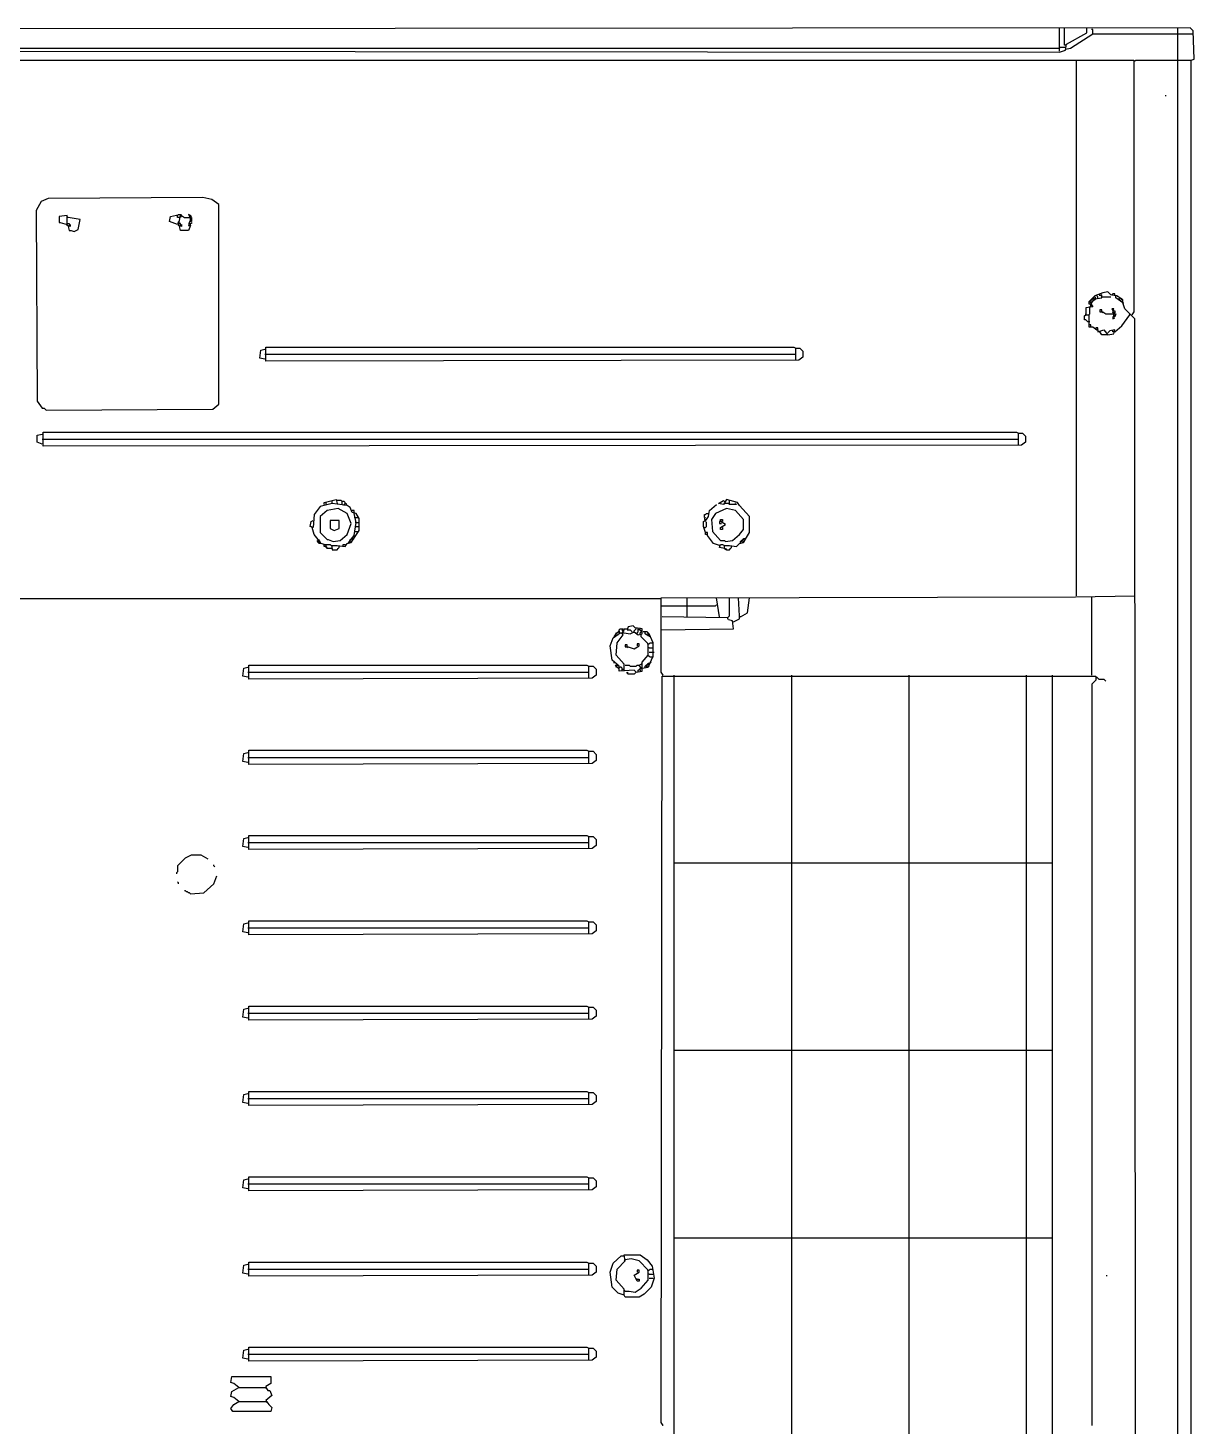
# Model space of a CAD drawing. Extents: x 3792242 to 5145247, y -1546315 to -1031918.
# Drawn here: x 4037988 to 4038809, y -1524453 to -1523468 of the extents above; entities that cross this region are included whole.
import ezdxf

# ---------------------------------------------------------------- set-up
doc = ezdxf.new("R2010")
doc.units = 0
doc.header["$MEASUREMENT"] = 0
doc.layers.add('ZZ-chladenie', color=133, linetype='CONTINUOUS')

msp = doc.modelspace()

# ---------------------------------------------------------------- linework, layer by layer
at = {"layer": 'ZZ-chladenie'}
for p, q in [((4038806.238, -1523467.841), (4037876.34, -1523468.548)), ((4038714.379, -1523484.093), (4038714.379, -1523467.841)), ((4038717.912, -1523479.854), (4038717.912, -1523467.841)), ((4038719.325, -1523479.147), (4038733.457, -1523471.374)), ((4038722.152, -1523481.974), (4038737.697, -1523472.081)), ((4038733.457, -1523468.548), (4038733.457, -1523467.841)), ((4038733.457, -1523471.374), (4038733.457, -1523468.548)), ((4038737.697, -1523469.254), (4038736.991, -1523468.548)), ((4038736.991, -1523468.548), (4038736.991, -1523469.254)), ((4038737.697, -1523472.081), (4038737.697, -1523469.254)), ((4038737.697, -1523472.081), (4038797.759, -1523472.081)), ((4038797.759, -1525157.345), (4038797.759, -1523467.841)), ((4038797.759, -1523472.081), (4038808.358, -1523472.081)), ((4038808.358, -1523469.961), (4038806.238, -1523467.841)), ((4038809.065, -1523489.746), (4038808.358, -1523469.961)), ((4037970.319, -1523481.974), (4038714.379, -1523481.974)), ((4037970.319, -1523484.093), (4038714.379, -1523484.8)), ((4038714.379, -1523481.974), (4038715.086, -1523481.267)), ((4038714.379, -1523484.8), (4038718.619, -1523483.387)), ((4038715.086, -1523481.267), (4038718.619, -1523481.267)), ((4038718.619, -1523479.854), (4038717.912, -1523479.854)), ((4038718.619, -1523483.387), (4038719.325, -1523479.147)), ((4038718.619, -1523482.68), (4038722.152, -1523481.974)), ((4037957.6, -1523490.453), (4038766.668, -1523490.453)), ((4038726.391, -1523867.782), (4038726.391, -1523490.453)), ((4038766.668, -1523490.453), (4038766.668, -1523667.812)), ((4038767.375, -1523491.159), (4038766.668, -1523491.159)), ((4038767.375, -1523491.159), (4038768.082, -1523490.453)), ((4038768.082, -1523490.453), (4038797.759, -1523490.453)), ((4038797.759, -1523490.453), (4038806.945, -1523490.453)), ((4038806.945, -1523490.453), (4038809.065, -1523489.746)), ((4038806.945, -1525157.345), (4038806.945, -1523490.453)), ((4038789.279, -1523515.891), (4038789.279, -1523515.184)), ((4037997.17, -1523590.085), (4037993.637, -1523596.445)), ((4038002.117, -1523587.965), (4037997.17, -1523590.085)), ((4038110.934, -1523587.258), (4038002.117, -1523587.965)), ((4038117.294, -1523588.672), (4038110.934, -1523587.258)), ((4038122.24, -1523592.205), (4038117.294, -1523588.672)), ((4038122.24, -1523732.82), (4038122.24, -1523592.205)), ((4037993.637, -1523596.445), (4037994.344, -1523730.7)), ((4038015.542, -1523599.977), (4038009.889, -1523600.684)), ((4038009.889, -1523600.684), (4038009.889, -1523604.924)), ((4038015.542, -1523607.043), (4038015.542, -1523599.977)), ((4038016.249, -1523601.39), (4038015.542, -1523600.684)), ((4038024.728, -1523602.804), (4038016.249, -1523601.39)), ((4038023.315, -1523609.87), (4038024.728, -1523602.804)), ((4038087.616, -1523604.217), (4038088.323, -1523600.684)), ((4038093.269, -1523606.337), (4038087.616, -1523604.217)), ((4038088.323, -1523600.684), (4038094.683, -1523599.271)), ((4038093.269, -1523599.977), (4038093.976, -1523599.271)), ((4038093.269, -1523601.39), (4038093.269, -1523599.977)), ((4038094.683, -1523601.39), (4038093.269, -1523601.39)), ((4038093.976, -1523604.217), (4038093.269, -1523606.337)), ((4038093.976, -1523599.271), (4038094.683, -1523599.271)), ((4038093.976, -1523607.043), (4038095.389, -1523599.977)), ((4038094.683, -1523599.271), (4038096.096, -1523599.271)), ((4038094.683, -1523601.39), (4038095.389, -1523600.684)), ((4038095.389, -1523599.977), (4038096.096, -1523599.977)), ((4038095.389, -1523600.684), (4038096.096, -1523600.684)), ((4038096.096, -1523599.977), (4038098.215, -1523601.39)), ((4038098.215, -1523601.39), (4038103.162, -1523601.39)), ((4038102.455, -1523599.977), (4038101.042, -1523599.271)), ((4038101.042, -1523599.271), (4038101.749, -1523600.684)), ((4038101.749, -1523604.217), (4038101.042, -1523607.043)), ((4038101.749, -1523600.684), (4038103.162, -1523600.684)), ((4038103.162, -1523604.217), (4038101.749, -1523604.217)), ((4038103.162, -1523600.684), (4038102.455, -1523599.977)), ((4038102.455, -1523603.51), (4038102.455, -1523602.097)), ((4038102.455, -1523602.097), (4038103.162, -1523602.097)), ((4038102.455, -1523603.51), (4038103.162, -1523603.51)), ((4038103.162, -1523601.39), (4038103.162, -1523604.217)), ((4038009.889, -1523604.924), (4038010.596, -1523604.924)), ((4038010.596, -1523604.924), (4038015.542, -1523606.337)), ((4038015.542, -1523606.337), (4038016.249, -1523605.63)), ((4038017.662, -1523607.75), (4038015.542, -1523607.043)), ((4038016.249, -1523605.63), (4038016.955, -1523605.63)), ((4038016.249, -1523607.75), (4038017.662, -1523606.337)), ((4038016.249, -1523607.75), (4038016.955, -1523610.576)), ((4038016.955, -1523605.63), (4038016.955, -1523606.337)), ((4038016.955, -1523610.576), (4038018.368, -1523610.576)), ((4038017.662, -1523606.337), (4038017.662, -1523607.75)), ((4038018.368, -1523610.576), (4038020.488, -1523611.283)), ((4038020.488, -1523611.283), (4038023.315, -1523609.87)), ((4038096.096, -1523607.75), (4038093.976, -1523607.043)), ((4038095.389, -1523605.63), (4038094.683, -1523605.63)), ((4038094.683, -1523605.63), (4038095.389, -1523606.337)), ((4038094.683, -1523607.75), (4038096.096, -1523606.337)), ((4038095.389, -1523610.576), (4038094.683, -1523607.75)), ((4038095.389, -1523606.337), (4038095.389, -1523605.63)), ((4038101.042, -1523610.576), (4038095.389, -1523610.576)), ((4038096.096, -1523606.337), (4038096.096, -1523607.75)), ((4038101.749, -1523605.63), (4038101.042, -1523605.63)), ((4038101.042, -1523607.043), (4038102.455, -1523607.043)), ((4038102.455, -1523607.043), (4038101.042, -1523610.576)), ((4038102.455, -1523605.63), (4038103.162, -1523604.924)), ((4038102.455, -1523607.043), (4038102.455, -1523605.63)), ((4038103.162, -1523605.63), (4038102.455, -1523605.63)), ((4038103.162, -1523604.924), (4038103.162, -1523605.63)), ((4038748.296, -1523653.68), (4038744.763, -1523654.386)), ((4038750.416, -1523655.799), (4038748.296, -1523653.68)), ((4038739.111, -1523656.506), (4038734.87, -1523660.746)), ((4038734.87, -1523660.746), (4038734.87, -1523662.159)), ((4038734.87, -1523662.159), (4038736.284, -1523662.159)), ((4038735.577, -1523660.746), (4038736.284, -1523660.039)), ((4038736.284, -1523661.452), (4038735.577, -1523660.746)), ((4038735.577, -1523664.279), (4038736.284, -1523663.572)), ((4038736.284, -1523662.159), (4038739.111, -1523658.626)), ((4038736.284, -1523660.039), (4038736.284, -1523659.333)), ((4038736.284, -1523659.333), (4038736.991, -1523659.333)), ((4038736.284, -1523662.159), (4038736.991, -1523661.452)), ((4038736.284, -1523663.572), (4038736.284, -1523662.159)), ((4038736.284, -1523662.159), (4038737.697, -1523664.279)), ((4038736.991, -1523659.333), (4038737.697, -1523658.626)), ((4038736.991, -1523660.746), (4038737.697, -1523660.039)), ((4038736.991, -1523661.452), (4038736.991, -1523660.746)), ((4038737.697, -1523658.626), (4038738.404, -1523657.919)), ((4038737.697, -1523660.039), (4038738.404, -1523659.333)), ((4038738.404, -1523657.919), (4038738.404, -1523657.213)), ((4038738.404, -1523657.213), (4038739.111, -1523657.213)), ((4038738.404, -1523659.333), (4038739.111, -1523659.333)), ((4038744.763, -1523654.386), (4038739.111, -1523656.506)), ((4038739.817, -1523657.919), (4038739.111, -1523657.213)), ((4038739.111, -1523658.626), (4038739.817, -1523657.919)), ((4038739.111, -1523658.626), (4038744.057, -1523657.919)), ((4038739.111, -1523659.333), (4038739.817, -1523658.626)), ((4038740.524, -1523656.506), (4038740.524, -1523655.799)), ((4038741.23, -1523657.213), (4038740.524, -1523656.506)), ((4038741.23, -1523658.626), (4038741.23, -1523657.213)), ((4038742.643, -1523656.506), (4038742.643, -1523655.093)), ((4038744.057, -1523655.799), (4038742.643, -1523656.506)), ((4038744.057, -1523657.919), (4038744.057, -1523655.799)), ((4038744.057, -1523657.213), (4038750.416, -1523657.213)), ((4038754.656, -1523656.506), (4038750.416, -1523655.799)), ((4038751.829, -1523655.093), (4038751.123, -1523655.799)), ((4038751.123, -1523655.799), (4038751.829, -1523655.799)), ((4038753.243, -1523655.093), (4038751.829, -1523655.093)), ((4038753.243, -1523656.506), (4038753.243, -1523655.093)), ((4038753.949, -1523657.919), (4038753.949, -1523656.506)), ((4038758.895, -1523661.452), (4038753.949, -1523657.919)), ((4038758.895, -1523659.333), (4038754.656, -1523656.506)), ((4038755.363, -1523657.213), (4038755.363, -1523656.506)), ((4038756.069, -1523658.626), (4038756.776, -1523657.919)), ((4038756.776, -1523659.333), (4038756.069, -1523658.626)), ((4038756.776, -1523657.919), (4038757.482, -1523658.626)), ((4038756.776, -1523660.039), (4038756.776, -1523659.333)), ((4038757.482, -1523660.039), (4038756.776, -1523660.039)), ((4038758.189, -1523658.626), (4038757.482, -1523658.626)), ((4038758.189, -1523659.333), (4038758.189, -1523658.626)), ((4038758.895, -1523660.039), (4038758.189, -1523659.333)), ((4038758.189, -1523660.746), (4038758.895, -1523660.039)), ((4038758.895, -1523661.452), (4038758.189, -1523660.746)), ((4038758.895, -1523661.452), (4038758.895, -1523659.333)), ((4038758.895, -1523661.452), (4038759.602, -1523661.452)), ((4038760.309, -1523665.692), (4038758.895, -1523661.452)), ((4038732.044, -1523670.638), (4038732.751, -1523669.932)), ((4038732.044, -1523673.465), (4038732.044, -1523670.638)), ((4038732.751, -1523673.465), (4038732.044, -1523673.465)), ((4038737.697, -1523664.279), (4038732.751, -1523664.985)), ((4038732.751, -1523664.985), (4038732.751, -1523669.932)), ((4038732.751, -1523669.932), (4038732.751, -1523669.225)), ((4038732.751, -1523669.932), (4038734.87, -1523669.932)), ((4038733.457, -1523674.172), (4038732.751, -1523673.465)), ((4038734.87, -1523669.932), (4038735.577, -1523669.225)), ((4038734.87, -1523669.932), (4038734.87, -1523678.411)), ((4038735.577, -1523669.225), (4038735.577, -1523664.279)), ((4038744.057, -1523666.399), (4038742.643, -1523666.399)), ((4038742.643, -1523666.399), (4038742.643, -1523667.812)), ((4038742.643, -1523667.812), (4038744.763, -1523667.812)), ((4038744.057, -1523667.812), (4038744.057, -1523666.399)), ((4038744.057, -1523667.812), (4038744.763, -1523668.519)), ((4038744.763, -1523667.812), (4038746.883, -1523669.225)), ((4038746.883, -1523669.225), (4038753.949, -1523669.225)), ((4038752.536, -1523665.692), (4038751.123, -1523665.692)), ((4038751.123, -1523665.692), (4038751.829, -1523667.106)), ((4038751.829, -1523668.519), (4038752.536, -1523665.692)), ((4038751.829, -1523667.106), (4038753.243, -1523667.106)), ((4038753.243, -1523668.519), (4038751.829, -1523668.519)), ((4038753.243, -1523671.345), (4038751.829, -1523671.345)), ((4038751.829, -1523671.345), (4038751.829, -1523672.758)), ((4038751.829, -1523672.758), (4038753.243, -1523672.051)), ((4038752.536, -1523670.638), (4038752.536, -1523669.932)), ((4038752.536, -1523669.932), (4038753.243, -1523670.638)), ((4038753.243, -1523670.638), (4038752.536, -1523670.638)), ((4038753.243, -1523667.106), (4038753.243, -1523668.519)), ((4038753.949, -1523669.225), (4038753.243, -1523671.345)), ((4038758.189, -1523677.704), (4038763.842, -1523669.932)), ((4038767.375, -1523672.758), (4038760.309, -1523665.692)), ((4038763.842, -1523669.932), (4038763.842, -1523669.225)), ((4038766.668, -1523667.812), (4038765.255, -1523669.932)), ((4038768.082, -1525157.345), (4038767.375, -1523672.758)), ((4038734.164, -1523674.878), (4038733.457, -1523674.172)), ((4038735.577, -1523674.878), (4038734.164, -1523674.878)), ((4038735.577, -1523676.998), (4038734.87, -1523676.998)), ((4038734.87, -1523678.411), (4038737.697, -1523678.411)), ((4038736.284, -1523676.998), (4038735.577, -1523676.998)), ((4038736.284, -1523678.411), (4038736.284, -1523676.998)), ((4038737.697, -1523678.411), (4038740.524, -1523680.531)), ((4038741.23, -1523679.117), (4038739.817, -1523679.117)), ((4038739.817, -1523679.117), (4038739.817, -1523679.824)), ((4038739.817, -1523679.824), (4038739.817, -1523680.531)), ((4038740.524, -1523680.531), (4038741.23, -1523680.531)), ((4038741.23, -1523680.531), (4038741.23, -1523679.117)), ((4038741.23, -1523680.531), (4038741.23, -1523681.944)), ((4038741.23, -1523681.944), (4038745.47, -1523680.531)), ((4038744.057, -1523684.064), (4038742.643, -1523681.944)), ((4038745.47, -1523680.531), (4038748.296, -1523684.064)), ((4038749.709, -1523681.238), (4038748.296, -1523682.651)), ((4038748.296, -1523684.064), (4038752.536, -1523683.357)), ((4038753.243, -1523680.531), (4038749.709, -1523681.238)), ((4038751.829, -1523681.944), (4038751.829, -1523680.531)), ((4038753.243, -1523681.944), (4038751.829, -1523681.944)), ((4038752.536, -1523683.357), (4038753.243, -1523680.531)), ((4038753.243, -1523681.944), (4038758.189, -1523677.704)), ((4038155.451, -1523702.435), (4038155.451, -1523692.543)), ((4038155.451, -1523692.543), (4038527.128, -1523692.543)), ((4038527.128, -1523692.543), (4038528.541, -1523693.25)), ((4038528.541, -1523701.729), (4038528.541, -1523693.25)), ((4038528.541, -1523693.25), (4038531.367, -1523693.25)), ((4038531.367, -1523693.25), (4038533.487, -1523695.369)), ((4038748.296, -1523684.064), (4038744.057, -1523684.064)), ((4038151.211, -1523700.316), (4038151.918, -1523694.663)), ((4038154.745, -1523701.022), (4038151.211, -1523700.316)), ((4038151.918, -1523694.663), (4038154.745, -1523693.956)), ((4038154.745, -1523693.956), (4038155.451, -1523693.956)), ((4038154.745, -1523697.49), (4038528.541, -1523697.49)), ((4038530.661, -1523701.729), (4038155.451, -1523702.435)), ((4038533.487, -1523699.609), (4038530.661, -1523701.729)), ((4038533.487, -1523695.369), (4038533.487, -1523699.609)), ((4037994.344, -1523730.7), (4037997.877, -1523735.646)), ((4037997.877, -1523735.646), (4037999.29, -1523735.646)), ((4037999.29, -1523735.646), (4038000.704, -1523737.06)), ((4038000.704, -1523737.06), (4038118.001, -1523736.353)), ((4038118.001, -1523736.353), (4038122.24, -1523732.82)), ((4037994.344, -1523754.725), (4037997.877, -1523754.018)), ((4037994.344, -1523759.671), (4037994.344, -1523754.725)), ((4037997.877, -1523761.085), (4037994.344, -1523759.671)), ((4037997.877, -1523754.018), (4037998.584, -1523754.018)), ((4037997.877, -1523757.551), (4038685.408, -1523757.551)), ((4037998.584, -1523762.498), (4037998.584, -1523752.605)), ((4037998.584, -1523752.605), (4038683.995, -1523752.605)), ((4038687.528, -1523761.791), (4037998.584, -1523762.498)), ((4038683.995, -1523752.605), (4038685.408, -1523753.312)), ((4038685.408, -1523761.791), (4038685.408, -1523753.312)), ((4038685.408, -1523753.312), (4038688.234, -1523753.312)), ((4038690.354, -1523759.671), (4038687.528, -1523761.791)), ((4038688.234, -1523753.312), (4038690.354, -1523755.431)), ((4038690.354, -1523755.431), (4038690.354, -1523759.671)), ((4038196.434, -1523802.068), (4038204.913, -1523799.948)), ((4038202.087, -1523802.774), (4038202.087, -1523800.655)), ((4038204.913, -1523799.948), (4038205.62, -1523802.774)), ((4038208.447, -1523800.655), (4038205.62, -1523800.655)), ((4038209.153, -1523801.361), (4038208.447, -1523800.655)), ((4038210.567, -1523801.361), (4038209.153, -1523801.361)), ((4038209.153, -1523803.481), (4038209.153, -1523801.361)), ((4038211.273, -1523802.068), (4038210.567, -1523801.361)), ((4038474.132, -1523802.774), (4038477.665, -1523800.655)), ((4038479.785, -1523799.948), (4038477.665, -1523803.481)), ((4038477.665, -1523800.655), (4038478.371, -1523801.361)), ((4038487.557, -1523802.068), (4038479.785, -1523799.948)), ((4038481.905, -1523802.774), (4038481.905, -1523800.655)), ((4038486.144, -1523802.068), (4038486.144, -1523801.361)), ((4038189.368, -1523810.547), (4038188.662, -1523819.733)), ((4038193.608, -1523804.894), (4038189.368, -1523810.547)), ((4038202.087, -1523802.774), (4038193.608, -1523804.894)), ((4038198.554, -1523807.721), (4038193.608, -1523811.96)), ((4038196.434, -1523803.481), (4038196.434, -1523802.068)), ((4038197.847, -1523803.481), (4038197.847, -1523802.068)), ((4038206.326, -1523806.308), (4038198.554, -1523807.721)), ((4038212.686, -1523804.187), (4038202.087, -1523802.774)), ((4038212.686, -1523809.84), (4038206.326, -1523806.308)), ((4038210.567, -1523803.481), (4038211.273, -1523802.774)), ((4038210.567, -1523804.187), (4038210.567, -1523803.481)), ((4038211.273, -1523802.774), (4038211.273, -1523802.068)), ((4038211.273, -1523802.774), (4038211.98, -1523802.774)), ((4038211.98, -1523802.774), (4038211.98, -1523804.187)), ((4038214.806, -1523805.601), (4038212.686, -1523804.187)), ((4038215.513, -1523816.907), (4038212.686, -1523809.84)), ((4038216.219, -1523809.134), (4038214.806, -1523805.601)), ((4038217.633, -1523807.721), (4038216.219, -1523807.721)), ((4038219.046, -1523809.84), (4038216.219, -1523809.134)), ((4038217.633, -1523809.84), (4038217.633, -1523807.721)), ((4038219.046, -1523816.2), (4038217.633, -1523809.84)), ((4038221.165, -1523813.374), (4038219.046, -1523809.84)), ((4038464.239, -1523812.667), (4038464.239, -1523810.547)), ((4038464.239, -1523810.547), (4038464.946, -1523810.547)), ((4038464.946, -1523810.547), (4038465.653, -1523809.84)), ((4038465.653, -1523809.84), (4038467.066, -1523809.84)), ((4038467.066, -1523811.96), (4038467.772, -1523807.721)), ((4038467.772, -1523807.721), (4038472.719, -1523803.481)), ((4038472.012, -1523809.84), (4038469.185, -1523814.08)), ((4038479.785, -1523806.308), (4038472.012, -1523809.84)), ((4038477.665, -1523803.481), (4038474.132, -1523802.774)), ((4038481.198, -1523802.774), (4038478.371, -1523802.774)), ((4038486.144, -1523807.721), (4038479.785, -1523806.308)), ((4038481.905, -1523803.481), (4038481.198, -1523802.774)), ((4038486.851, -1523803.481), (4038481.905, -1523803.481)), ((4038486.144, -1523803.481), (4038486.144, -1523802.774)), ((4038486.144, -1523802.774), (4038486.851, -1523803.481)), ((4038491.797, -1523814.08), (4038486.144, -1523807.721)), ((4038488.971, -1523804.187), (4038487.557, -1523802.068)), ((4038496.037, -1523811.96), (4038488.971, -1523804.187)), ((4038186.542, -1523819.026), (4038187.248, -1523815.493)), ((4038188.662, -1523819.733), (4038186.542, -1523819.026)), ((4038187.248, -1523815.493), (4038188.662, -1523814.787)), ((4038187.955, -1523819.733), (4038187.248, -1523819.026)), ((4038189.368, -1523824.679), (4038187.955, -1523819.733)), ((4038193.608, -1523811.96), (4038193.608, -1523823.266)), ((4038207.033, -1523814.787), (4038200.674, -1523814.787)), ((4038200.674, -1523814.787), (4038200.674, -1523820.439)), ((4038200.674, -1523820.439), (4038203.5, -1523821.853)), ((4038203.5, -1523821.853), (4038207.033, -1523820.439)), ((4038207.033, -1523820.439), (4038207.033, -1523814.787)), ((4038212.686, -1523824.679), (4038215.513, -1523816.907)), ((4038218.339, -1523812.667), (4038217.633, -1523812.667)), ((4038217.633, -1523825.386), (4038219.046, -1523816.2)), ((4038218.339, -1523812.667), (4038220.459, -1523812.667)), ((4038219.046, -1523816.2), (4038218.339, -1523816.2)), ((4038219.046, -1523816.2), (4038221.165, -1523816.2)), ((4038219.046, -1523819.026), (4038221.165, -1523819.026)), ((4038221.165, -1523821.853), (4038221.165, -1523813.374)), ((4038463.532, -1523815.493), (4038465.653, -1523814.08)), ((4038463.532, -1523819.026), (4038463.532, -1523815.493)), ((4038464.946, -1523823.266), (4038463.532, -1523819.026)), ((4038464.239, -1523819.733), (4038463.532, -1523819.733)), ((4038464.239, -1523812.667), (4038464.946, -1523812.667)), ((4038464.946, -1523812.667), (4038464.239, -1523813.374)), ((4038464.239, -1523813.374), (4038464.239, -1523814.08)), ((4038464.239, -1523814.08), (4038464.946, -1523814.08)), ((4038464.239, -1523819.733), (4038464.946, -1523819.733)), ((4038465.653, -1523816.2), (4038464.946, -1523815.493)), ((4038464.946, -1523819.733), (4038465.653, -1523819.026)), ((4038465.653, -1523814.08), (4038467.066, -1523811.96)), ((4038465.653, -1523819.026), (4038465.653, -1523816.2)), ((4038469.185, -1523814.08), (4038469.892, -1523822.56)), ((4038475.545, -1523815.493), (4038474.839, -1523815.493)), ((4038474.839, -1523815.493), (4038474.839, -1523816.907)), ((4038474.839, -1523816.907), (4038476.252, -1523816.907)), ((4038475.545, -1523815.493), (4038475.545, -1523814.08)), ((4038475.545, -1523814.08), (4038476.958, -1523814.08)), ((4038479.078, -1523817.613), (4038475.545, -1523815.493)), ((4038476.958, -1523815.493), (4038475.545, -1523815.493)), ((4038475.545, -1523819.733), (4038479.078, -1523817.613)), ((4038475.545, -1523821.146), (4038475.545, -1523819.733)), ((4038476.958, -1523821.146), (4038475.545, -1523821.146)), ((4038476.958, -1523814.08), (4038476.958, -1523815.493)), ((4038476.958, -1523819.733), (4038476.958, -1523821.146)), ((4038488.971, -1523824.679), (4038491.797, -1523821.146)), ((4038491.797, -1523821.146), (4038491.797, -1523814.08)), ((4038496.037, -1523823.266), (4038496.037, -1523811.96)), ((4038192.194, -1523828.212), (4038189.368, -1523824.679)), ((4038192.194, -1523829.626), (4038191.488, -1523828.919)), ((4038191.488, -1523828.919), (4038191.488, -1523829.626)), ((4038191.488, -1523829.626), (4038192.194, -1523829.626)), ((4038194.315, -1523831.039), (4038192.194, -1523828.212)), ((4038192.194, -1523829.626), (4038192.901, -1523830.332)), ((4038192.194, -1523830.332), (4038192.194, -1523829.626)), ((4038192.901, -1523831.039), (4038192.194, -1523830.332)), ((4038192.901, -1523828.919), (4038192.901, -1523828.212)), ((4038193.608, -1523829.626), (4038192.901, -1523828.919)), ((4038192.901, -1523830.332), (4038193.608, -1523829.626)), ((4038192.901, -1523830.332), (4038193.608, -1523829.626)), ((4038194.315, -1523831.039), (4038192.901, -1523831.039)), ((4038193.608, -1523823.266), (4038198.554, -1523828.212)), ((4038196.434, -1523831.745), (4038194.315, -1523831.039)), ((4038198.554, -1523828.212), (4038199.26, -1523828.212)), ((4038199.26, -1523828.212), (4038202.794, -1523829.626)), ((4038202.794, -1523829.626), (4038207.74, -1523828.919)), ((4038207.74, -1523828.919), (4038212.686, -1523824.679)), ((4038211.273, -1523833.158), (4038212.686, -1523831.039)), ((4038212.686, -1523831.039), (4038215.513, -1523830.332)), ((4038213.393, -1523831.039), (4038214.806, -1523828.919)), ((4038214.099, -1523829.626), (4038214.806, -1523828.919)), ((4038214.099, -1523829.626), (4038214.806, -1523830.332)), ((4038214.806, -1523830.332), (4038214.099, -1523829.626)), ((4038214.806, -1523828.919), (4038217.633, -1523825.386)), ((4038214.806, -1523828.919), (4038214.806, -1523828.212)), ((4038214.806, -1523828.212), (4038215.513, -1523828.212)), ((4038214.806, -1523830.332), (4038215.513, -1523829.626)), ((4038215.513, -1523830.332), (4038221.165, -1523821.853)), ((4038215.513, -1523828.212), (4038216.219, -1523827.505)), ((4038215.513, -1523829.626), (4038216.219, -1523829.626)), ((4038216.219, -1523827.505), (4038216.926, -1523827.505)), ((4038216.219, -1523829.626), (4038216.219, -1523828.919)), ((4038216.926, -1523826.092), (4038217.633, -1523825.386)), ((4038217.633, -1523826.799), (4038216.926, -1523826.092)), ((4038216.926, -1523827.505), (4038217.633, -1523827.505)), ((4038217.633, -1523827.505), (4038217.633, -1523826.799)), ((4038218.339, -1523822.56), (4038220.459, -1523822.56)), ((4038464.946, -1523824.679), (4038464.946, -1523823.266)), ((4038466.359, -1523823.266), (4038464.946, -1523823.266)), ((4038466.359, -1523824.679), (4038464.946, -1523824.679)), ((4038466.359, -1523825.386), (4038466.359, -1523823.266)), ((4038470.598, -1523831.039), (4038466.359, -1523825.386)), ((4038469.892, -1523822.56), (4038475.545, -1523828.919)), ((4038474.839, -1523832.452), (4038470.598, -1523831.039)), ((4038475.545, -1523828.919), (4038478.371, -1523828.919)), ((4038478.371, -1523828.919), (4038479.078, -1523829.626)), ((4038479.078, -1523829.626), (4038484.024, -1523828.919)), ((4038484.024, -1523828.919), (4038488.971, -1523824.679)), ((4038486.851, -1523833.158), (4038488.971, -1523831.039)), ((4038488.971, -1523831.039), (4038491.797, -1523830.332)), ((4038489.677, -1523829.626), (4038490.384, -1523828.919)), ((4038489.677, -1523831.039), (4038489.677, -1523829.626)), ((4038490.384, -1523829.626), (4038491.091, -1523828.919)), ((4038490.384, -1523828.919), (4038491.091, -1523828.919)), ((4038490.384, -1523829.626), (4038491.091, -1523830.332)), ((4038491.091, -1523830.332), (4038490.384, -1523829.626)), ((4038491.091, -1523828.919), (4038491.091, -1523828.212)), ((4038491.091, -1523828.212), (4038491.797, -1523828.212)), ((4038491.091, -1523828.919), (4038491.797, -1523828.212)), ((4038491.091, -1523830.332), (4038491.797, -1523829.626)), ((4038491.797, -1523830.332), (4038496.037, -1523823.266)), ((4038491.797, -1523828.212), (4038491.797, -1523827.505)), ((4038491.797, -1523827.505), (4038493.21, -1523827.505)), ((4038491.797, -1523829.626), (4038492.504, -1523829.626)), ((4038492.504, -1523829.626), (4038492.504, -1523828.919)), ((4038493.21, -1523827.505), (4038493.917, -1523826.799)), ((4038196.434, -1523833.158), (4038196.434, -1523831.745)), ((4038196.434, -1523831.745), (4038197.847, -1523831.745)), ((4038197.847, -1523833.158), (4038196.434, -1523833.158)), ((4038197.847, -1523833.865), (4038197.847, -1523831.745)), ((4038197.847, -1523831.745), (4038200.674, -1523831.745)), ((4038197.847, -1523833.158), (4038198.554, -1523833.865)), ((4038198.554, -1523834.571), (4038197.847, -1523833.865)), ((4038202.087, -1523834.571), (4038198.554, -1523834.571)), ((4038200.674, -1523831.745), (4038201.381, -1523832.452)), ((4038201.381, -1523832.452), (4038202.087, -1523832.452)), ((4038202.087, -1523834.571), (4038202.087, -1523832.452)), ((4038202.087, -1523832.452), (4038205.62, -1523832.452)), ((4038202.087, -1523834.571), (4038202.087, -1523835.278)), ((4038202.087, -1523835.278), (4038205.62, -1523835.278)), ((4038205.62, -1523832.452), (4038211.273, -1523833.158)), ((4038205.62, -1523835.278), (4038206.326, -1523834.571)), ((4038206.326, -1523834.571), (4038207.033, -1523833.865)), ((4038207.033, -1523833.865), (4038207.033, -1523833.158)), ((4038209.86, -1523833.158), (4038209.86, -1523831.745)), ((4038209.86, -1523831.745), (4038211.273, -1523831.745)), ((4038474.839, -1523833.865), (4038475.545, -1523831.745)), ((4038478.371, -1523834.571), (4038474.839, -1523833.865)), ((4038475.545, -1523831.745), (4038476.958, -1523831.745)), ((4038476.958, -1523831.745), (4038478.371, -1523832.452)), ((4038478.371, -1523834.571), (4038478.371, -1523832.452)), ((4038478.371, -1523832.452), (4038481.905, -1523832.452)), ((4038478.371, -1523834.571), (4038479.078, -1523835.278)), ((4038478.371, -1523834.571), (4038479.078, -1523834.571)), ((4038479.078, -1523834.571), (4038479.785, -1523835.278)), ((4038479.785, -1523835.278), (4038481.905, -1523835.278)), ((4038481.905, -1523832.452), (4038486.851, -1523833.158)), ((4038481.905, -1523835.278), (4038482.611, -1523834.571)), ((4038482.611, -1523834.571), (4038483.318, -1523833.865)), ((4038483.318, -1523833.865), (4038483.318, -1523833.158)), ((4038433.855, -1523869.902), (4037959.013, -1523869.902)), ((4038433.855, -1523869.196), (4038725.685, -1523868.489)), ((4038433.855, -1523921.485), (4038433.855, -1523869.196)), ((4038452.227, -1523882.621), (4038452.227, -1523869.196)), ((4038474.839, -1523882.621), (4038472.719, -1523869.196)), ((4038481.905, -1523881.914), (4038481.905, -1523869.196)), ((4038488.971, -1523881.914), (4038488.264, -1523869.196)), ((4038494.623, -1523879.795), (4038496.037, -1523869.196)), ((4038725.685, -1523868.489), (4038767.375, -1523867.782)), ((4038736.991, -1523923.605), (4038736.991, -1523868.489)), ((4038433.855, -1523874.848), (4038452.227, -1523874.848)), ((4038452.227, -1523874.848), (4038472.012, -1523874.848)), ((4038472.012, -1523874.848), (4038472.719, -1523874.142)), ((4038489.677, -1523882.621), (4038494.623, -1523879.795)), ((4038410.537, -1523889.687), (4038409.83, -1523891.807)), ((4038414.07, -1523888.98), (4038410.537, -1523889.687)), ((4038415.483, -1523890.394), (4038414.07, -1523888.98)), ((4038480.491, -1523883.328), (4038434.562, -1523882.621)), ((4038480.491, -1523883.328), (4038481.198, -1523882.621)), ((4038480.491, -1523883.328), (4038480.491, -1523884.035)), ((4038481.198, -1523884.741), (4038480.491, -1523883.328)), ((4038481.198, -1523882.621), (4038481.905, -1523881.914)), ((4038484.024, -1523885.448), (4038481.198, -1523884.741)), ((4038484.731, -1523891.101), (4038484.024, -1523885.448)), ((4038484.731, -1523886.154), (4038488.971, -1523884.035)), ((4038488.971, -1523884.035), (4038488.971, -1523881.914)), ((4038489.677, -1523882.621), (4038488.971, -1523882.621)), ((4038397.818, -1523903.113), (4038399.938, -1523897.46)), ((4038399.938, -1523897.46), (4038404.884, -1523893.927)), ((4038400.644, -1523896.753), (4038402.058, -1523894.634)), ((4038401.351, -1523895.34), (4038402.058, -1523894.634)), ((4038401.351, -1523895.34), (4038402.058, -1523896.047)), ((4038402.058, -1523896.047), (4038401.351, -1523895.34)), ((4038402.058, -1523894.634), (4038404.178, -1523892.514)), ((4038402.058, -1523894.634), (4038402.058, -1523893.927)), ((4038402.058, -1523893.927), (4038402.764, -1523893.927)), ((4038402.058, -1523896.047), (4038402.764, -1523895.34)), ((4038402.764, -1523895.34), (4038403.471, -1523895.34)), ((4038402.764, -1523900.993), (4038407.004, -1523895.34)), ((4038403.471, -1523895.34), (4038403.471, -1523894.634)), ((4038404.178, -1523891.807), (4038404.884, -1523891.101)), ((4038404.178, -1523892.514), (4038404.178, -1523891.807)), ((4038404.178, -1523892.514), (4038404.178, -1523893.927)), ((4038404.178, -1523893.927), (4038404.178, -1523892.514)), ((4038404.884, -1523891.101), (4038407.004, -1523891.101)), ((4038404.884, -1523893.927), (4038407.71, -1523893.927)), ((4038407.004, -1523891.101), (4038406.297, -1523891.807)), ((4038406.297, -1523891.807), (4038406.297, -1523892.514)), ((4038406.297, -1523892.514), (4038407.004, -1523892.514)), ((4038406.297, -1523893.927), (4038407.004, -1523893.221)), ((4038406.297, -1523894.634), (4038406.297, -1523893.927)), ((4038407.004, -1523895.34), (4038406.297, -1523894.634)), ((4038407.004, -1523892.514), (4038407.71, -1523891.807)), ((4038407.004, -1523892.514), (4038407.71, -1523892.514)), ((4038407.004, -1523893.221), (4038407.004, -1523892.514)), ((4038407.71, -1523891.807), (4038407.71, -1523891.101)), ((4038407.71, -1523891.101), (4038409.83, -1523891.101)), ((4038407.71, -1523893.927), (4038411.95, -1523894.634)), ((4038409.83, -1523891.807), (4038411.95, -1523891.807)), ((4038411.95, -1523891.807), (4038413.363, -1523893.221)), ((4038411.95, -1523894.634), (4038414.776, -1523893.221)), ((4038414.776, -1523892.514), (4038415.483, -1523891.807)), ((4038414.776, -1523893.221), (4038414.776, -1523892.514)), ((4038414.776, -1523893.221), (4038414.776, -1523893.927)), ((4038414.776, -1523893.221), (4038417.603, -1523895.34)), ((4038420.43, -1523891.101), (4038415.483, -1523890.394)), ((4038415.483, -1523891.807), (4038416.19, -1523891.101)), ((4038416.19, -1523891.101), (4038416.19, -1523890.394)), ((4038416.896, -1523893.927), (4038417.603, -1523893.221)), ((4038416.896, -1523894.634), (4038416.896, -1523893.927)), ((4038416.896, -1523894.634), (4038416.896, -1523895.34)), ((4038417.603, -1523891.807), (4038417.603, -1523891.101)), ((4038417.603, -1523893.221), (4038417.603, -1523891.807)), ((4038419.017, -1523891.807), (4038417.603, -1523891.807)), ((4038417.603, -1523895.34), (4038420.43, -1523894.634)), ((4038419.017, -1523891.101), (4038419.017, -1523890.394)), ((4038419.017, -1523891.807), (4038419.017, -1523892.514)), ((4038419.723, -1523892.514), (4038419.017, -1523891.807)), ((4038419.017, -1523893.927), (4038419.723, -1523893.221)), ((4038419.017, -1523895.34), (4038419.017, -1523893.927)), ((4038419.723, -1523893.221), (4038419.723, -1523892.514)), ((4038419.723, -1523896.753), (4038419.723, -1523895.34)), ((4038424.669, -1523901.7), (4038419.723, -1523896.753)), ((4038420.43, -1523894.634), (4038420.43, -1523891.101)), ((4038423.962, -1523893.221), (4038421.136, -1523893.221)), ((4038422.549, -1523894.634), (4038422.549, -1523893.221)), ((4038426.082, -1523896.753), (4038422.549, -1523894.634)), ((4038423.256, -1523895.34), (4038423.256, -1523894.634)), ((4038423.962, -1523895.34), (4038423.256, -1523895.34)), ((4038425.376, -1523894.634), (4038423.962, -1523893.221)), ((4038424.669, -1523893.927), (4038423.962, -1523893.927)), ((4038423.962, -1523895.34), (4038424.669, -1523896.047)), ((4038424.669, -1523894.634), (4038424.669, -1523893.927)), ((4038425.376, -1523895.34), (4038424.669, -1523894.634)), ((4038424.669, -1523896.047), (4038425.376, -1523895.34)), ((4038424.669, -1523896.047), (4038425.376, -1523895.34)), ((4038428.202, -1523900.993), (4038425.376, -1523894.634)), ((4038433.855, -1523891.807), (4038484.731, -1523891.101)), ((4038399.231, -1523913.005), (4038397.818, -1523903.113)), ((4038402.058, -1523909.472), (4038402.764, -1523900.993)), ((4038407.71, -1523915.832), (4038402.058, -1523909.472)), ((4038409.83, -1523902.406), (4038408.417, -1523902.406)), ((4038408.417, -1523902.406), (4038408.417, -1523903.819)), ((4038408.417, -1523903.819), (4038410.537, -1523903.819)), ((4038409.83, -1523903.819), (4038409.83, -1523902.406)), ((4038409.83, -1523903.819), (4038410.537, -1523904.526)), ((4038410.537, -1523903.819), (4038414.776, -1523905.232)), ((4038414.776, -1523905.232), (4038418.31, -1523903.113)), ((4038418.31, -1523901.7), (4038416.896, -1523901.7)), ((4038416.896, -1523901.7), (4038416.896, -1523903.113)), ((4038418.31, -1523903.113), (4038418.31, -1523901.7)), ((4038420.43, -1523914.419), (4038424.669, -1523909.472)), ((4038424.669, -1523901.7), (4038423.962, -1523901.7)), ((4038424.669, -1523901.7), (4038425.376, -1523901.7)), ((4038424.669, -1523909.472), (4038424.669, -1523901.7)), ((4038425.376, -1523904.526), (4038424.669, -1523904.526)), ((4038425.376, -1523901.7), (4038426.082, -1523900.993)), ((4038425.376, -1523904.526), (4038428.202, -1523904.526)), ((4038425.376, -1523907.353), (4038428.202, -1523907.353)), ((4038426.082, -1523900.993), (4038427.496, -1523900.993)), ((4038428.202, -1523910.179), (4038428.202, -1523900.993)), ((4038428.202, -1523907.353), (4038428.909, -1523907.353)), ((4038139.199, -1523924.311), (4038139.906, -1523918.658)), ((4038139.906, -1523918.658), (4038142.732, -1523917.952)), ((4038142.732, -1523917.952), (4038143.438, -1523917.952)), ((4038143.438, -1523926.431), (4038143.438, -1523916.539)), ((4038143.438, -1523916.539), (4038381.566, -1523916.539)), ((4038381.566, -1523916.539), (4038382.979, -1523917.245)), ((4038382.979, -1523925.724), (4038382.979, -1523917.245)), ((4038382.979, -1523917.245), (4038385.805, -1523917.245)), ((4038385.805, -1523917.245), (4038387.926, -1523919.365)), ((4038387.926, -1523919.365), (4038387.926, -1523923.605)), ((4038404.178, -1523917.245), (4038399.231, -1523913.005)), ((4038400.644, -1523915.126), (4038400.644, -1523914.419)), ((4038404.178, -1523919.365), (4038401.351, -1523916.539)), ((4038401.351, -1523916.539), (4038402.764, -1523916.539)), ((4038402.058, -1523917.952), (4038402.058, -1523917.245)), ((4038402.764, -1523917.952), (4038402.058, -1523917.952)), ((4038403.471, -1523916.539), (4038402.764, -1523916.539)), ((4038403.471, -1523917.245), (4038403.471, -1523916.539)), ((4038403.471, -1523918.658), (4038404.178, -1523917.952)), ((4038404.178, -1523919.365), (4038403.471, -1523918.658)), ((4038404.178, -1523920.778), (4038404.178, -1523917.245)), ((4038404.178, -1523917.952), (4038404.884, -1523917.952)), ((4038405.591, -1523917.952), (4038404.884, -1523917.952)), ((4038406.297, -1523918.658), (4038405.591, -1523917.952)), ((4038406.297, -1523920.778), (4038406.297, -1523918.658)), ((4038406.297, -1523919.365), (4038407.71, -1523919.365)), ((4038407.71, -1523920.778), (4038407.71, -1523915.832)), ((4038408.417, -1523916.539), (4038411.244, -1523916.539)), ((4038411.244, -1523916.539), (4038411.95, -1523917.245)), ((4038411.95, -1523917.245), (4038416.19, -1523917.245)), ((4038416.19, -1523917.245), (4038416.896, -1523916.539)), ((4038416.896, -1523916.539), (4038418.31, -1523916.539)), ((4038417.603, -1523920.071), (4038419.723, -1523918.658)), ((4038418.31, -1523916.539), (4038419.723, -1523915.832)), ((4038419.723, -1523918.658), (4038418.31, -1523916.539)), ((4038419.017, -1523920.071), (4038419.017, -1523918.658)), ((4038419.723, -1523915.832), (4038420.43, -1523915.126)), ((4038420.43, -1523920.778), (4038420.43, -1523914.419)), ((4038420.43, -1523918.658), (4038424.669, -1523917.952)), ((4038422.549, -1523917.245), (4038423.256, -1523916.539)), ((4038422.549, -1523918.658), (4038422.549, -1523917.245)), ((4038423.256, -1523917.245), (4038423.962, -1523916.539)), ((4038423.256, -1523916.539), (4038423.962, -1523916.539)), ((4038423.256, -1523917.245), (4038423.962, -1523917.952)), ((4038423.962, -1523917.952), (4038423.256, -1523917.245)), ((4038423.962, -1523916.539), (4038423.962, -1523915.832)), ((4038423.962, -1523915.832), (4038424.669, -1523915.832)), ((4038423.962, -1523916.539), (4038424.669, -1523915.832)), ((4038423.962, -1523917.952), (4038424.669, -1523917.245)), ((4038425.376, -1523910.179), (4038424.669, -1523910.179)), ((4038424.669, -1523917.952), (4038428.202, -1523910.179)), ((4038424.669, -1523915.832), (4038424.669, -1523915.126)), ((4038424.669, -1523915.126), (4038426.082, -1523915.126)), ((4038424.669, -1523917.245), (4038425.376, -1523917.245)), ((4038426.082, -1523910.886), (4038425.376, -1523910.179)), ((4038425.376, -1523917.245), (4038425.376, -1523916.539)), ((4038427.496, -1523910.886), (4038426.082, -1523910.886)), ((4038426.082, -1523915.126), (4038426.789, -1523914.419)), ((4038427.496, -1523910.886), (4038428.202, -1523910.886)), ((4038142.732, -1523925.018), (4038139.199, -1523924.311)), ((4038142.732, -1523921.485), (4038382.979, -1523921.485)), ((4038385.099, -1523925.724), (4038143.438, -1523926.431)), ((4038387.926, -1523923.605), (4038385.099, -1523925.724)), ((4038414.776, -1523920.071), (4038404.178, -1523920.778)), ((4038409.83, -1523922.191), (4038409.83, -1523921.485)), ((4038409.83, -1523921.485), (4038410.537, -1523922.191)), ((4038410.537, -1523922.898), (4038409.83, -1523922.191)), ((4038414.776, -1523922.898), (4038410.537, -1523922.898)), ((4038416.19, -1523921.485), (4038414.776, -1523920.071)), ((4038415.483, -1523922.191), (4038414.776, -1523922.898)), ((4038416.19, -1523921.485), (4038415.483, -1523922.191)), ((4038416.19, -1523921.485), (4038420.43, -1523920.778)), ((4038417.603, -1523921.485), (4038417.603, -1523920.071)), ((4038419.017, -1523920.071), (4038419.017, -1523920.778)), ((4038435.269, -1523923.605), (4038433.855, -1523921.485)), ((4038433.855, -1524450.029), (4038434.562, -1523924.311)), ((4038435.269, -1523923.605), (4038434.562, -1523922.898)), ((4038434.562, -1523924.311), (4038739.817, -1523924.311)), ((4038443.041, -1524452.149), (4038443.041, -1523923.605)), ((4038525.714, -1524452.149), (4038525.714, -1523923.605)), ((4038608.388, -1524452.149), (4038608.388, -1523923.605)), ((4038691.061, -1524452.149), (4038691.061, -1523923.605)), ((4038709.433, -1524452.149), (4038709.433, -1523923.605)), ((4038739.817, -1523927.137), (4038736.991, -1523929.964)), ((4038739.817, -1523924.311), (4038739.817, -1523927.137)), ((4038740.524, -1523925.724), (4038740.524, -1523925.018)), ((4038740.524, -1523925.018), (4038741.23, -1523925.724)), ((4038741.23, -1523925.724), (4038741.937, -1523926.431)), ((4038741.937, -1523926.431), (4038745.47, -1523926.431)), ((4038745.47, -1523926.431), (4038746.177, -1523927.137)), ((4038746.177, -1523927.137), (4038746.883, -1523927.844)), ((4038736.991, -1523929.964), (4038736.991, -1524452.149)), ((4038139.199, -1523984.373), (4038139.906, -1523978.72)), ((4038139.906, -1523978.72), (4038142.732, -1523978.014)), ((4038142.732, -1523978.014), (4038143.438, -1523978.014)), ((4038143.438, -1523986.493), (4038143.438, -1523976.6)), ((4038143.438, -1523976.6), (4038381.566, -1523976.6)), ((4038381.566, -1523976.6), (4038382.979, -1523977.307)), ((4038382.979, -1523985.787), (4038382.979, -1523977.307)), ((4038382.979, -1523977.307), (4038385.805, -1523977.307)), ((4038385.805, -1523977.307), (4038387.926, -1523979.427)), ((4038142.732, -1523985.08), (4038139.199, -1523984.373)), ((4038142.732, -1523981.546), (4038382.979, -1523981.546)), ((4038385.099, -1523985.787), (4038143.438, -1523986.493)), ((4038387.926, -1523983.666), (4038385.099, -1523985.787)), ((4038387.926, -1523979.427), (4038387.926, -1523983.666)), ((4038143.438, -1524046.555), (4038143.438, -1524036.662)), ((4038143.438, -1524036.662), (4038381.566, -1524036.662)), ((4038381.566, -1524036.662), (4038382.979, -1524037.368)), ((4038382.979, -1524045.848), (4038382.979, -1524037.368)), ((4038382.979, -1524037.368), (4038385.805, -1524037.368)), ((4038385.805, -1524037.368), (4038387.926, -1524039.489)), ((4038139.199, -1524044.435), (4038139.906, -1524038.782)), ((4038142.732, -1524045.141), (4038139.199, -1524044.435)), ((4038139.906, -1524038.782), (4038142.732, -1524038.075)), ((4038142.732, -1524038.075), (4038143.438, -1524038.075)), ((4038142.732, -1524041.608), (4038382.979, -1524041.608)), ((4038385.099, -1524045.848), (4038143.438, -1524046.555)), ((4038387.926, -1524043.728), (4038385.099, -1524045.848)), ((4038387.926, -1524039.489), (4038387.926, -1524043.728)), ((4038093.269, -1524057.86), (4038098.922, -1524052.207)), ((4038098.922, -1524052.207), (4038103.162, -1524050.088)), ((4038103.162, -1524050.088), (4038109.521, -1524050.088)), ((4038109.521, -1524050.088), (4038114.467, -1524052.914)), ((4038118.707, -1524057.86), (4038118.707, -1524057.154)), ((4038443.041, -1524055.741), (4038525.714, -1524055.741)), ((4038525.714, -1524055.741), (4038608.388, -1524055.741)), ((4038608.388, -1524055.741), (4038691.061, -1524055.741)), ((4038691.061, -1524055.741), (4038709.433, -1524055.741)), ((4038093.269, -1524062.1), (4038092.563, -1524062.807)), ((4038092.563, -1524062.807), (4038092.563, -1524063.514)), ((4038093.269, -1524057.86), (4038093.269, -1524062.1)), ((4038119.414, -1524058.567), (4038118.707, -1524057.86)), ((4038118.707, -1524070.58), (4038120.827, -1524064.927)), ((4038093.976, -1524069.873), (4038093.269, -1524069.166)), ((4038093.976, -1524070.58), (4038093.976, -1524069.873)), ((4038098.922, -1524075.525), (4038098.215, -1524075.525)), ((4038099.629, -1524076.232), (4038098.922, -1524075.525)), ((4038100.336, -1524076.232), (4038099.629, -1524076.232)), ((4038101.042, -1524076.939), (4038100.336, -1524076.232)), ((4038101.749, -1524076.939), (4038101.042, -1524076.939)), ((4038102.455, -1524077.646), (4038101.749, -1524076.939)), ((4038102.455, -1524077.646), (4038111.641, -1524076.939)), ((4038111.641, -1524076.939), (4038118.707, -1524070.58)), ((4038143.438, -1524106.616), (4038143.438, -1524096.724)), ((4038143.438, -1524096.724), (4038381.566, -1524096.724)), ((4038381.566, -1524096.724), (4038382.979, -1524097.43)), ((4038139.199, -1524104.497), (4038139.906, -1524098.843)), ((4038142.732, -1524105.203), (4038139.199, -1524104.497)), ((4038139.906, -1524098.843), (4038142.732, -1524098.137)), ((4038142.732, -1524098.137), (4038143.438, -1524098.137)), ((4038142.732, -1524101.67), (4038382.979, -1524101.67)), ((4038385.099, -1524105.91), (4038143.438, -1524106.616)), ((4038382.979, -1524105.91), (4038382.979, -1524097.43)), ((4038382.979, -1524097.43), (4038385.805, -1524097.43)), ((4038387.926, -1524103.79), (4038385.099, -1524105.91)), ((4038385.805, -1524097.43), (4038387.926, -1524099.55)), ((4038387.926, -1524099.55), (4038387.926, -1524103.79)), ((4038139.199, -1524164.559), (4038139.906, -1524158.906)), ((4038142.732, -1524165.265), (4038139.199, -1524164.559)), ((4038139.906, -1524158.906), (4038142.732, -1524158.199)), ((4038142.732, -1524158.199), (4038143.438, -1524158.199)), ((4038142.732, -1524161.732), (4038382.979, -1524161.732)), ((4038143.438, -1524166.678), (4038143.438, -1524156.786)), ((4038143.438, -1524156.786), (4038381.566, -1524156.786)), ((4038385.099, -1524165.972), (4038143.438, -1524166.678)), ((4038381.566, -1524156.786), (4038382.979, -1524157.493)), ((4038382.979, -1524165.972), (4038382.979, -1524157.493)), ((4038382.979, -1524157.493), (4038385.805, -1524157.493)), ((4038387.926, -1524163.852), (4038385.099, -1524165.972)), ((4038385.805, -1524157.493), (4038387.926, -1524159.612)), ((4038387.926, -1524159.612), (4038387.926, -1524163.852)), ((4038443.041, -1524187.877), (4038525.714, -1524187.877)), ((4038525.714, -1524187.877), (4038608.388, -1524187.877)), ((4038608.388, -1524187.877), (4038691.061, -1524187.877)), ((4038691.061, -1524187.877), (4038709.433, -1524187.877)), ((4038139.199, -1524224.62), (4038139.906, -1524218.968)), ((4038142.732, -1524225.327), (4038139.199, -1524224.62)), ((4038139.906, -1524218.968), (4038142.732, -1524218.261)), ((4038142.732, -1524218.261), (4038143.438, -1524218.261)), ((4038142.732, -1524221.794), (4038382.979, -1524221.794)), ((4038143.438, -1524226.74), (4038143.438, -1524216.847)), ((4038143.438, -1524216.847), (4038381.566, -1524216.847)), ((4038381.566, -1524216.847), (4038382.979, -1524217.554)), ((4038382.979, -1524226.034), (4038382.979, -1524217.554)), ((4038382.979, -1524217.554), (4038385.805, -1524217.554)), ((4038387.926, -1524223.913), (4038385.099, -1524226.034)), ((4038385.805, -1524217.554), (4038387.926, -1524219.674)), ((4038387.926, -1524219.674), (4038387.926, -1524223.913)), ((4038385.099, -1524226.034), (4038143.438, -1524226.74)), ((4038139.199, -1524284.682), (4038139.906, -1524279.029)), ((4038139.906, -1524279.029), (4038142.732, -1524278.322)), ((4038142.732, -1524278.322), (4038143.438, -1524278.322)), ((4038142.732, -1524281.856), (4038382.979, -1524281.856)), ((4038143.438, -1524286.802), (4038143.438, -1524276.909)), ((4038143.438, -1524276.909), (4038381.566, -1524276.909)), ((4038381.566, -1524276.909), (4038382.979, -1524277.616)), ((4038382.979, -1524286.095), (4038382.979, -1524277.616)), ((4038382.979, -1524277.616), (4038385.805, -1524277.616)), ((4038387.926, -1524283.975), (4038385.099, -1524286.095)), ((4038385.805, -1524277.616), (4038387.926, -1524279.736)), ((4038387.926, -1524279.736), (4038387.926, -1524283.975)), ((4038142.732, -1524285.388), (4038139.199, -1524284.682)), ((4038385.099, -1524286.095), (4038143.438, -1524286.802)), ((4038443.041, -1524320.013), (4038525.714, -1524320.013)), ((4038525.714, -1524320.013), (4038608.388, -1524320.013)), ((4038608.388, -1524320.013), (4038691.061, -1524320.013)), ((4038691.061, -1524320.013), (4038709.433, -1524320.013)), ((4038399.938, -1524337.678), (4038405.591, -1524332.731)), ((4038405.591, -1524332.731), (4038407.71, -1524332.731)), ((4038408.417, -1524336.265), (4038407.71, -1524332.025)), ((4038407.71, -1524332.025), (4038419.017, -1524332.025)), ((4038419.017, -1524332.025), (4038423.962, -1524335.558)), ((4038139.199, -1524344.744), (4038139.906, -1524339.091)), ((4038139.906, -1524339.091), (4038142.732, -1524338.384)), ((4038142.732, -1524338.384), (4038143.438, -1524338.384)), ((4038142.732, -1524341.918), (4038382.979, -1524341.918)), ((4038143.438, -1524346.864), (4038143.438, -1524336.971)), ((4038143.438, -1524336.971), (4038381.566, -1524336.971)), ((4038381.566, -1524336.971), (4038382.979, -1524337.678)), ((4038382.979, -1524346.157), (4038382.979, -1524337.678)), ((4038382.979, -1524337.678), (4038385.805, -1524337.678)), ((4038385.805, -1524337.678), (4038387.926, -1524339.797)), ((4038387.926, -1524339.797), (4038387.926, -1524344.037)), ((4038397.818, -1524344.037), (4038399.938, -1524337.678)), ((4038402.058, -1524349.69), (4038402.764, -1524341.918)), ((4038402.764, -1524341.918), (4038408.417, -1524336.265)), ((4038408.417, -1524335.558), (4038407.71, -1524336.265)), ((4038412.657, -1524334.852), (4038408.417, -1524335.558)), ((4038418.31, -1524336.265), (4038412.657, -1524334.852)), ((4038418.31, -1524342.624), (4038416.896, -1524342.624)), ((4038416.896, -1524342.624), (4038416.896, -1524344.037)), ((4038424.669, -1524342.624), (4038418.31, -1524336.265)), ((4038418.31, -1524344.037), (4038418.31, -1524342.624)), ((4038423.962, -1524335.558), (4038427.496, -1524339.797)), ((4038424.669, -1524342.624), (4038423.962, -1524342.624)), ((4038424.669, -1524342.624), (4038425.376, -1524342.624)), ((4038424.669, -1524349.69), (4038424.669, -1524342.624)), ((4038425.376, -1524342.624), (4038426.082, -1524341.918)), ((4038426.082, -1524341.918), (4038427.496, -1524341.918)), ((4038427.496, -1524339.797), (4038428.909, -1524348.277)), ((4038427.496, -1524341.918), (4038428.202, -1524341.918)), ((4038142.732, -1524345.451), (4038139.199, -1524344.744)), ((4038385.099, -1524346.157), (4038143.438, -1524346.864)), ((4038387.926, -1524344.037), (4038385.099, -1524346.157)), ((4038399.231, -1524354.636), (4038397.818, -1524344.037)), ((4038407.71, -1524356.049), (4038402.058, -1524349.69)), ((4038414.776, -1524346.157), (4038418.31, -1524344.037)), ((4038416.896, -1524350.397), (4038414.776, -1524346.157)), ((4038416.896, -1524348.983), (4038416.19, -1524348.983)), ((4038416.896, -1524348.983), (4038418.31, -1524348.983)), ((4038418.31, -1524350.397), (4038416.896, -1524350.397)), ((4038418.31, -1524348.983), (4038418.31, -1524350.397)), ((4038419.723, -1524355.343), (4038424.669, -1524349.69)), ((4038425.376, -1524345.451), (4038424.669, -1524345.451)), ((4038425.376, -1524345.451), (4038428.202, -1524345.451)), ((4038425.376, -1524348.277), (4038428.202, -1524348.277)), ((4038428.909, -1524348.277), (4038426.789, -1524354.636)), ((4038428.202, -1524345.451), (4038428.909, -1524345.451)), ((4038747.59, -1524346.864), (4038747.59, -1524346.157)), ((4038403.471, -1524358.876), (4038399.231, -1524354.636)), ((4038407.71, -1524360.289), (4038403.471, -1524358.876)), ((4038407.71, -1524360.289), (4038407.71, -1524356.049)), ((4038408.417, -1524357.463), (4038407.71, -1524356.756)), ((4038408.417, -1524361.702), (4038407.71, -1524360.289)), ((4038408.417, -1524357.463), (4038411.244, -1524357.463)), ((4038418.31, -1524361.702), (4038408.417, -1524361.702)), ((4038411.244, -1524357.463), (4038415.483, -1524358.17)), ((4038415.483, -1524358.17), (4038419.723, -1524355.343)), ((4038421.843, -1524359.583), (4038418.31, -1524361.702)), ((4038426.789, -1524354.636), (4038421.843, -1524359.583)), ((4038139.199, -1524404.806), (4038139.906, -1524399.153)), ((4038139.906, -1524399.153), (4038142.732, -1524398.446)), ((4038142.732, -1524398.446), (4038143.438, -1524398.446)), ((4038142.732, -1524401.979), (4038382.979, -1524401.979)), ((4038143.438, -1524406.926), (4038143.438, -1524397.033)), ((4038143.438, -1524397.033), (4038381.566, -1524397.033)), ((4038381.566, -1524397.033), (4038382.979, -1524397.74)), ((4038382.979, -1524406.219), (4038382.979, -1524397.74)), ((4038382.979, -1524397.74), (4038385.805, -1524397.74)), ((4038385.805, -1524397.74), (4038387.926, -1524399.859)), ((4038387.926, -1524399.859), (4038387.926, -1524404.099)), ((4038142.732, -1524405.513), (4038139.199, -1524404.806)), ((4038385.099, -1524406.219), (4038143.438, -1524406.926)), ((4038387.926, -1524404.099), (4038385.099, -1524406.219)), ((4038130.72, -1524421.765), (4038131.426, -1524417.524)), ((4038132.84, -1524422.471), (4038130.72, -1524421.765)), ((4038131.426, -1524417.524), (4038158.984, -1524417.524)), ((4038158.984, -1524417.524), (4038158.984, -1524422.471)), ((4038130.72, -1524431.657), (4038131.426, -1524428.124)), ((4038132.84, -1524432.363), (4038130.72, -1524431.657)), ((4038131.426, -1524428.124), (4038136.372, -1524425.297)), ((4038136.372, -1524425.297), (4038132.84, -1524422.471)), ((4038136.372, -1524425.297), (4038135.666, -1524424.591)), ((4038136.372, -1524425.297), (4038155.451, -1524425.297)), ((4038158.984, -1524422.471), (4038155.451, -1524424.591)), ((4038155.451, -1524424.591), (4038155.451, -1524425.297)), ((4038155.451, -1524425.297), (4038155.451, -1524426.004)), ((4038155.451, -1524425.297), (4038156.864, -1524427.417)), ((4038159.69, -1524430.95), (4038155.451, -1524434.483)), ((4038156.864, -1524427.417), (4038158.277, -1524427.417)), ((4038158.277, -1524427.417), (4038159.69, -1524430.95)), ((4038130.72, -1524440.136), (4038132.84, -1524437.31)), ((4038132.133, -1524442.256), (4038130.72, -1524440.136)), ((4038136.372, -1524435.19), (4038132.84, -1524432.363)), ((4038132.84, -1524437.31), (4038136.372, -1524435.19)), ((4038136.372, -1524435.19), (4038135.666, -1524434.483)), ((4038136.372, -1524435.19), (4038155.451, -1524435.19)), ((4038155.451, -1524434.483), (4038157.571, -1524437.31)), ((4038155.451, -1524435.19), (4038156.158, -1524435.897)), ((4038157.571, -1524437.31), (4038159.69, -1524439.43)), ((4038159.69, -1524439.43), (4038158.984, -1524442.256)), ((4038158.984, -1524442.256), (4038132.133, -1524442.256)), ((4038435.269, -1524452.149), (4038433.855, -1524450.029)), ((4038435.269, -1524452.149), (4038434.562, -1524451.442)), ((4038443.041, -1524980.693), (4038443.041, -1524452.149)), ((4038525.714, -1524980.693), (4038525.714, -1524452.149)), ((4038608.388, -1524980.693), (4038608.388, -1524452.149)), ((4038691.061, -1524980.693), (4038691.061, -1524452.149)), ((4038709.433, -1524980.693), (4038709.433, -1524452.149))]:
    msp.add_line(p, q, dxfattribs=at)

doc.saveas('drawing.dxf')
